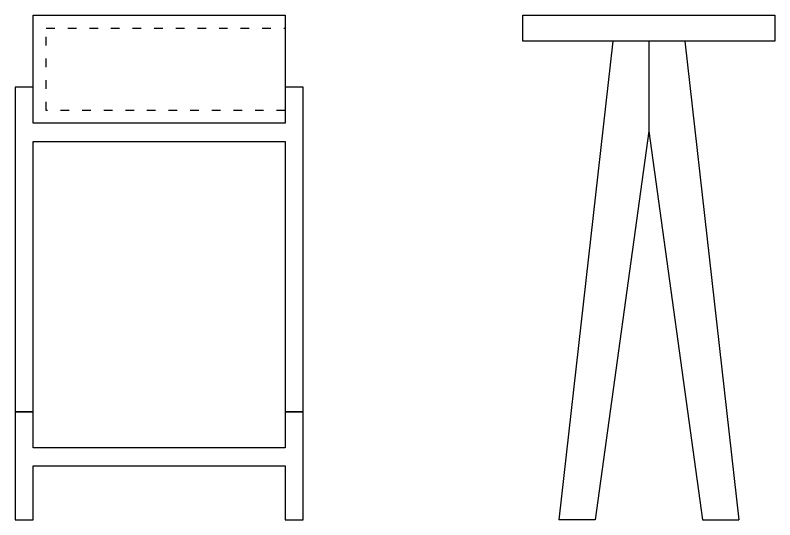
# Model space of a CAD drawing. Header units: millimetres. Extents: x 7085 to 25803, y -5245 to 9436.
# Drawn here: x 24749 to 25803, y 1039 to 1739 of the extents above; entities that cross this region are included whole.
import ezdxf

# ---------------------------------------------------------------- set-up
doc = ezdxf.new("R2010")
doc.units = ezdxf.units.MM
doc.linetypes.add('ACAD_ISO03W100', pattern=[30, 12, -18])

msp = doc.modelspace()

# ---------------------------------------------------------------- linework, layer by layer
for p, q in [((25578.30653, 1703.06227), (25503.30653, 1039.06227)), ((25628.30653, 1703.06227), (25628.30653, 1578.06227)), ((25678.30653, 1703.06227), (25753.30653, 1039.06227)), ((25628.30653, 1578.06227), (25553.70143, 1039.06227)), ((25628.30653, 1578.06227), (25702.91164, 1039.06227)), ((25553.70143, 1039.06227), (25503.30653, 1039.06227)), ((25702.91164, 1039.06227), (25753.30653, 1039.06227))]:
    msp.add_line(p, q)
for points in [[(24773.56212, 1739.06227), (25123.56212, 1739.06227), (25123.56212, 1589.06227), (24773.56212, 1589.06227)], [(25453.30653, 1739.06227), (25803.30653, 1739.06227), (25803.30653, 1703.06227), (25453.30653, 1703.06227)], [(25148.56212, 1639.06227), (25123.56212, 1639.06227), (25123.56212, 1589.06227), (24773.56212, 1589.06227), (24773.56212, 1639.06227), (24748.56212, 1639.06227), (24748.56212, 1189.06227), (24773.56212, 1189.06227), (24773.56212, 1564.06227), (25123.56212, 1564.06227), (25123.56212, 1189.06227), (25148.56212, 1189.06227)], [(25148.56212, 1189.06227), (25123.56212, 1189.06227), (25123.56212, 1139.06227), (24773.56212, 1139.06227), (24773.56212, 1189.06227), (24748.56212, 1189.06227), (24748.56212, 1039.06227), (24773.56212, 1039.06227), (24773.56212, 1114.06227), (25123.56212, 1114.06227), (25123.56212, 1039.06227), (25148.56212, 1039.06227)]]:
    msp.add_lwpolyline(points, close=True)
at = {"linetype": 'ACAD_ISO03W100'}
msp.add_lwpolyline([(24791.56212, 1721.06227), (25123.56212, 1721.06227), (25123.56212, 1607.06227), (24791.56212, 1607.06227)], close=True, dxfattribs=at)

doc.saveas('drawing.dxf')
